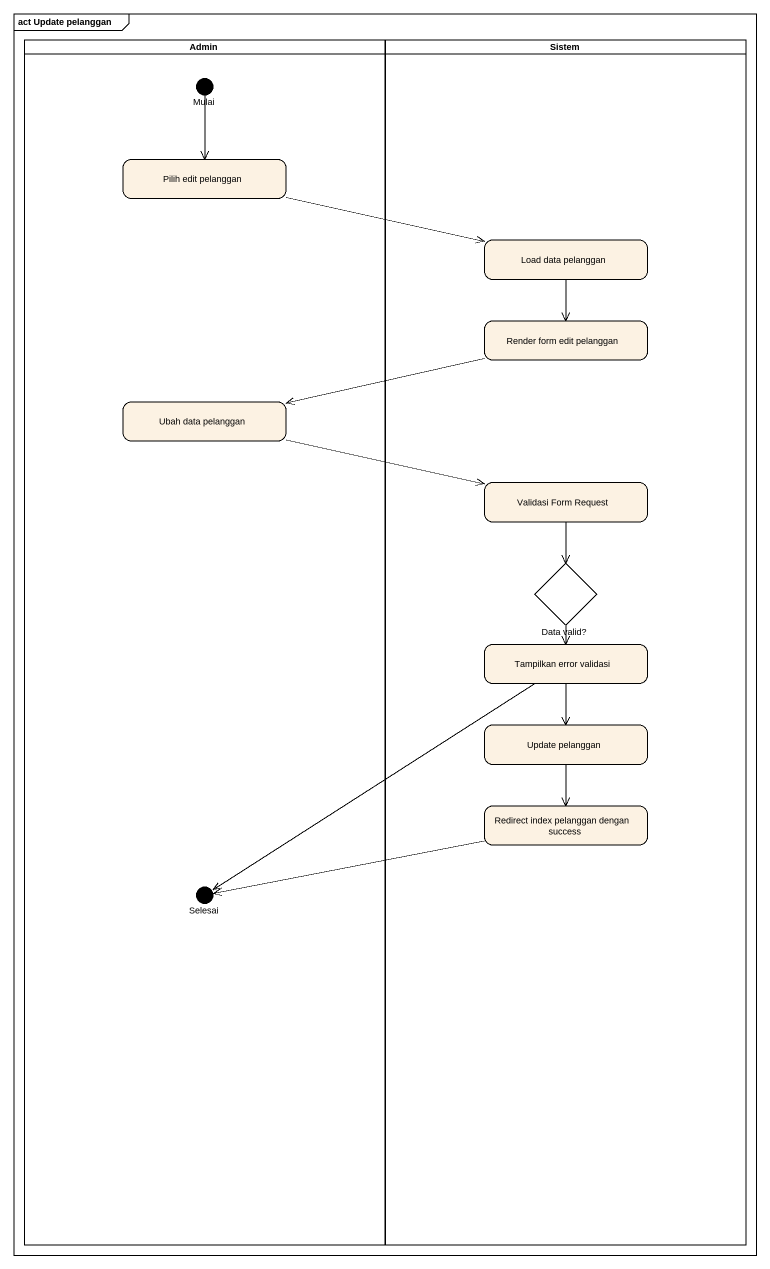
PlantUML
@startuml
mainframe act Update pelanggan
hide empty description
state Admin <<partition>> {
  state Mulai <<choice>>
  state "Pilih edit pelanggan" as Pilih_edit_pelanggan
  state "Ubah data pelanggan" as Ubah_data_pelanggan
  state Selesai <<choice>>
}
state Sistem <<partition>> {
  state "Load data pelanggan" as Load_data_pelanggan
  state "Render form edit pelanggan" as Render_form_edit_pelanggan
  state "Validasi Form Request" as Validasi_Form_Request
  state "Data valid?" as Data_valid <<choice>>
  state "Tampilkan error validasi" as Tampilkan_error_validasi
  state "Update pelanggan" as Update_pelanggan
  state "Redirect index pelanggan dengan success" as Redirect_index_pelanggan
}
Mulai --> Pilih_edit_pelanggan
Pilih_edit_pelanggan -right-> Load_data_pelanggan
Load_data_pelanggan --> Render_form_edit_pelanggan
Render_form_edit_pelanggan -left-> Ubah_data_pelanggan
Ubah_data_pelanggan -right-> Validasi_Form_Request
Validasi_Form_Request --> Data_valid
Data_valid --> Tampilkan_error_validasi
Data_valid --> Update_pelanggan
Tampilkan_error_validasi --> Selesai
Update_pelanggan --> Redirect_index_pelanggan
Redirect_index_pelanggan -left-> Selesai
@enduml
